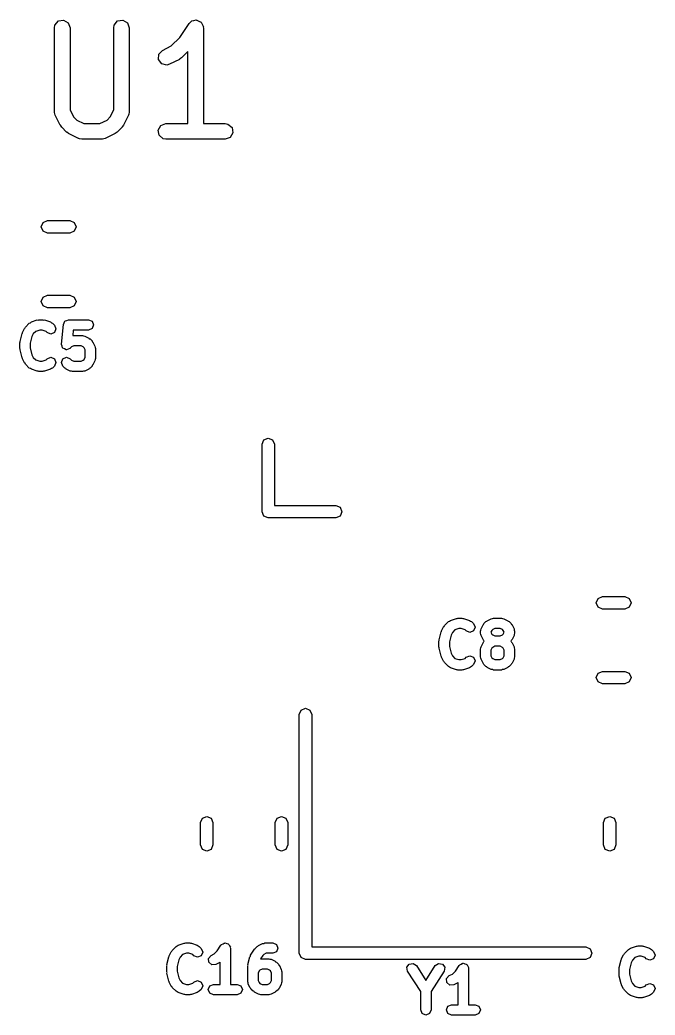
# Model space of a CAD drawing. Extents: x -7.1 to 7.5, y -10.1 to 10.2.
# Drawn here: x -5.92 to 0.2, y -10.1 to -0.51 of the extents above; entities that cross this region are included whole.
import ezdxf

# ---------------------------------------------------------------- set-up
doc = ezdxf.new("R2010")
doc.units = 0
doc.layers.add('BLACK', color=7, linetype='CONTINUOUS')

msp = doc.modelspace()

# ---------------------------------------------------------------- linework, layer by layer
at = {"layer": 'BLACK', "linetype": 'CONTINUOUS'}
for p, q in [((-5.58594, -0.58424), (-5.58142, -0.558588)), ((-5.58142, -0.558588), (-5.54844, -0.519288)), ((-5.54844, -0.519288), (-5.49791, -0.510379)), ((-5.49791, -0.510379), (-5.45349, -0.536031)), ((-5.45349, -0.536031), (-5.43594, -0.58424)), ((-5.01451, -0.58424), (-5.00999, -0.558588)), ((-5.00999, -0.558588), (-4.97701, -0.519288)), ((-4.97701, -0.519288), (-4.92649, -0.510379)), ((-4.92649, -0.510379), (-4.88206, -0.536031)), ((-4.88206, -0.536031), (-4.86451, -0.58424)), ((-4.37875, -0.679316), (-4.28763, -0.542637)), ((-4.28763, -0.542637), (-4.26964, -0.523802)), ((-4.26964, -0.523802), (-4.2655, -0.522591)), ((-4.2655, -0.522591), (-4.26272, -0.519288)), ((-4.26272, -0.519288), (-4.24129, -0.515509)), ((-4.24129, -0.515509), (-4.2204, -0.509395)), ((-4.2204, -0.509395), (-4.21645, -0.511128)), ((-4.21645, -0.511128), (-4.2122, -0.510379)), ((-4.2122, -0.510379), (-4.19335, -0.521261)), ((-4.19335, -0.521261), (-4.17342, -0.530008)), ((-4.17342, -0.530008), (-4.17151, -0.533875)), ((-4.17151, -0.533875), (-4.16777, -0.536031)), ((-4.16777, -0.536031), (-4.16033, -0.556478)), ((-4.16033, -0.556478), (-4.15068, -0.575996)), ((-5.58594, -1.39376), (-5.58594, -0.58424)), ((-5.43594, -0.58424), (-5.43594, -1.37606)), ((-5.01451, -1.37606), (-5.01451, -0.58424)), ((-4.86451, -0.58424), (-4.86451, -1.39376)), ((-4.15068, -0.575996), (-4.1517, -0.580188)), ((-4.1517, -0.580188), (-4.15022, -0.58424)), ((-4.15022, -0.58424), (-4.15022, -1.50924)), ((-4.54448, -0.802873), (-4.46013, -0.760697)), ((-4.46013, -0.760697), (-4.37875, -0.679316)), ((-4.58283, -0.891338), (-4.57975, -0.840127)), ((-4.57975, -0.840127), (-4.54448, -0.802873)), ((-4.30023, -0.812926), (-4.36267, -0.875369)), ((-4.30023, -1.50924), (-4.30023, -0.812926)), ((-4.55226, -0.932543), (-4.58283, -0.891338)), ((-4.50237, -0.944463), (-4.55226, -0.932543)), ((-4.4774, -0.937037), (-4.50237, -0.944463)), ((-4.38216, -0.889418), (-4.4774, -0.937037)), ((-4.38103, -0.888229), (-4.38216, -0.889418)), ((-4.36267, -0.875369), (-4.38103, -0.888229)), ((-5.5844, -1.39798), (-5.58594, -1.39376)), ((-5.58545, -1.40234), (-5.5844, -1.39798)), ((-5.57802, -1.42731), (-5.58545, -1.40234)), ((-5.5304, -1.52254), (-5.57802, -1.42731)), ((-5.43594, -1.37606), (-5.40168, -1.44457)), ((-5.04877, -1.44457), (-5.01451, -1.37606)), ((-4.87243, -1.42731), (-4.92005, -1.52254)), ((-4.87192, -1.42285), (-4.87243, -1.42731)), ((-4.86903, -1.41942), (-4.87192, -1.42285)), ((-4.86451, -1.39376), (-4.86903, -1.41942)), ((-5.52921, -1.52367), (-5.5304, -1.52254)), ((-5.51635, -1.54203), (-5.52921, -1.52367)), ((-5.40168, -1.44457), (-5.37127, -1.47498)), ((-5.37127, -1.47498), (-5.30276, -1.50924)), ((-5.30276, -1.50924), (-5.14769, -1.50924)), ((-5.14769, -1.50924), (-5.07918, -1.47498)), ((-5.07918, -1.47498), (-5.04877, -1.44457)), ((-4.92005, -1.52254), (-4.93341, -1.54055)), ((-4.5848, -1.57122), (-4.55915, -1.52679)), ((-4.55915, -1.52679), (-4.51094, -1.50924)), ((-4.51094, -1.50924), (-4.30023, -1.50924)), ((-4.15022, -1.50924), (-3.93951, -1.50924)), ((-3.93951, -1.50924), (-3.91386, -1.51376)), ((-3.91386, -1.51376), (-3.87456, -1.54674)), ((-5.46873, -1.58965), (-5.51635, -1.54203)), ((-5.46725, -1.59034), (-5.46873, -1.58965)), ((-5.44924, -1.6037), (-5.46725, -1.59034)), ((-5.354, -1.65132), (-5.44924, -1.6037)), ((-5.00121, -1.6037), (-5.09645, -1.65132)), ((-5.00008, -1.60251), (-5.00121, -1.6037)), ((-4.98172, -1.58965), (-5.00008, -1.60251)), ((-4.9341, -1.54203), (-4.98172, -1.58965)), ((-4.93341, -1.54055), (-4.9341, -1.54203)), ((-4.57589, -1.62174), (-4.5848, -1.57122)), ((-4.53659, -1.65472), (-4.57589, -1.62174)), ((-3.86565, -1.59726), (-3.8913, -1.64169)), ((-3.87456, -1.54674), (-3.86565, -1.59726)), ((-5.34955, -1.65183), (-5.354, -1.65132)), ((-5.34612, -1.65472), (-5.34955, -1.65183)), ((-5.32046, -1.65924), (-5.34612, -1.65472)), ((-5.12999, -1.65924), (-5.32046, -1.65924)), ((-5.12577, -1.65771), (-5.12999, -1.65924)), ((-5.12141, -1.65875), (-5.12577, -1.65771)), ((-5.09645, -1.65132), (-5.12141, -1.65875)), ((-4.51094, -1.65924), (-4.53659, -1.65472)), ((-3.93951, -1.65924), (-4.51094, -1.65924)), ((-3.8913, -1.64169), (-3.93951, -1.65924)), ((-5.71357, -2.50317), (-5.69599, -2.46074)), ((-5.69599, -2.46074), (-5.65357, -2.44317)), ((-5.65357, -2.44317), (-5.4379, -2.44317)), ((-5.4379, -2.44317), (-5.39547, -2.46074)), ((-5.39547, -2.46074), (-5.37789, -2.50317)), ((-5.69599, -2.54559), (-5.71357, -2.50317)), ((-5.65357, -2.56316), (-5.69599, -2.54559)), ((-5.4379, -2.56316), (-5.65357, -2.56316)), ((-5.39547, -2.54559), (-5.4379, -2.56316)), ((-5.37789, -2.50317), (-5.39547, -2.54559)), ((-5.69599, -3.18074), (-5.65357, -3.16316)), ((-5.65357, -3.16316), (-5.4379, -3.16316)), ((-5.4379, -3.16316), (-5.39547, -3.18074)), ((-5.71357, -3.22316), (-5.69599, -3.18074)), ((-5.69599, -3.26559), (-5.71357, -3.22316)), ((-5.39547, -3.18074), (-5.37789, -3.22316)), ((-5.37789, -3.22316), (-5.39547, -3.26559)), ((-5.65357, -3.28316), (-5.69599, -3.26559)), ((-5.4379, -3.28316), (-5.65357, -3.28316)), ((-5.39547, -3.26559), (-5.4379, -3.28316)), ((-5.86618, -3.47007), (-5.82808, -3.43197)), ((-5.82808, -3.43197), (-5.81733, -3.42752)), ((-5.81733, -3.42752), (-5.80854, -3.41989)), ((-5.80854, -3.41989), (-5.75139, -3.40084)), ((-5.75139, -3.40084), (-5.74318, -3.40143)), ((-5.74318, -3.40143), (-5.73558, -3.39828)), ((-5.73558, -3.39828), (-5.69749, -3.39828)), ((-5.69749, -3.39828), (-5.68988, -3.40143)), ((-5.68988, -3.40143), (-5.68167, -3.40084)), ((-5.68167, -3.40084), (-5.62453, -3.41989)), ((-5.62453, -3.41989), (-5.61574, -3.42752)), ((-5.61574, -3.42752), (-5.60499, -3.43197)), ((-5.60499, -3.43197), (-5.58594, -3.45102)), ((-5.58594, -3.45102), (-5.5713, -3.48637)), ((-5.51867, -3.63378), (-5.49962, -3.4433)), ((-5.49962, -3.4433), (-5.49166, -3.42847)), ((-5.49166, -3.42847), (-5.48522, -3.41292)), ((-5.48522, -3.41292), (-5.48278, -3.41191)), ((-5.48278, -3.41191), (-5.48153, -3.40958)), ((-5.48153, -3.40958), (-5.46542, -3.40472)), ((-5.46542, -3.40472), (-5.44987, -3.39828)), ((-5.44987, -3.39828), (-5.25939, -3.39828)), ((-5.25939, -3.39828), (-5.22404, -3.41292)), ((-5.22404, -3.41292), (-5.20939, -3.44828)), ((-5.20939, -3.44828), (-5.22404, -3.48363)), ((-5.91742, -3.60758), (-5.89837, -3.53139)), ((-5.89837, -3.53139), (-5.89499, -3.52682)), ((-5.89499, -3.52682), (-5.89459, -3.52115)), ((-5.89459, -3.52115), (-5.87554, -3.48306)), ((-5.87554, -3.48306), (-5.86932, -3.47767)), ((-5.86932, -3.47767), (-5.86618, -3.47007)), ((-5.78973, -3.53504), (-5.80269, -3.56097)), ((-5.76572, -3.51103), (-5.78973, -3.53504)), ((-5.72747, -3.49828), (-5.76572, -3.51103)), ((-5.7056, -3.49828), (-5.72747, -3.49828)), ((-5.66735, -3.51103), (-5.7056, -3.49828)), ((-5.65665, -3.52173), (-5.66735, -3.51103)), ((-5.62129, -3.53637), (-5.65665, -3.52173)), ((-5.58594, -3.52173), (-5.62129, -3.53637)), ((-5.5713, -3.48637), (-5.58594, -3.52173)), ((-5.40462, -3.49828), (-5.40986, -3.55066)), ((-5.25939, -3.49828), (-5.40462, -3.49828)), ((-5.22404, -3.48363), (-5.25939, -3.49828)), ((-5.91892, -3.61971), (-5.91649, -3.61385)), ((-5.91892, -3.67685), (-5.91892, -3.61971)), ((-5.91649, -3.61385), (-5.91742, -3.60758)), ((-5.80269, -3.56097), (-5.81891, -3.62586)), ((-5.81891, -3.62586), (-5.81891, -3.67069)), ((-5.51891, -3.63875), (-5.5179, -3.63631)), ((-5.51247, -3.6543), (-5.51891, -3.63875)), ((-5.5179, -3.63631), (-5.51867, -3.63378)), ((-5.40986, -3.55066), (-5.31653, -3.55066)), ((-5.31653, -3.55066), (-5.30578, -3.55511)), ((-5.30578, -3.55511), (-5.29417, -3.55594)), ((-5.29417, -3.55594), (-5.25608, -3.57498)), ((-5.25608, -3.57498), (-5.25069, -3.5812)), ((-5.25069, -3.5812), (-5.24308, -3.58435)), ((-5.24308, -3.58435), (-5.22404, -3.6034)), ((-5.22404, -3.6034), (-5.22089, -3.611)), ((-5.22089, -3.611), (-5.21467, -3.61639)), ((-5.21467, -3.61639), (-5.19562, -3.65449)), ((-5.91649, -3.68271), (-5.91892, -3.67685)), ((-5.91742, -3.68897), (-5.91649, -3.68271)), ((-5.89837, -3.76517), (-5.91742, -3.68897)), ((-5.81891, -3.67069), (-5.80269, -3.73559)), ((-5.80269, -3.73559), (-5.78973, -3.76152)), ((-5.50761, -3.67042), (-5.51247, -3.6543)), ((-5.50528, -3.67167), (-5.50761, -3.67042)), ((-5.50427, -3.67411), (-5.50528, -3.67167)), ((-5.48872, -3.68055), (-5.50427, -3.67411)), ((-5.47389, -3.68851), (-5.48872, -3.68055)), ((-5.47136, -3.68774), (-5.47389, -3.68851)), ((-5.46891, -3.68875), (-5.47136, -3.68774)), ((-5.45336, -3.68231), (-5.46891, -3.68875)), ((-5.43725, -3.67745), (-5.45336, -3.68231)), ((-5.436, -3.67512), (-5.43725, -3.67745)), ((-5.43356, -3.67411), (-5.436, -3.67512)), ((-5.42025, -3.6608), (-5.43356, -3.67411)), ((-5.39997, -3.65066), (-5.42025, -3.6608)), ((-5.32834, -3.65066), (-5.39997, -3.65066)), ((-5.30806, -3.6608), (-5.32834, -3.65066)), ((-5.30049, -3.66837), (-5.30806, -3.6608)), ((-5.29034, -3.68865), (-5.30049, -3.66837)), ((-5.29034, -3.76028), (-5.29034, -3.68865)), ((-5.19562, -3.65449), (-5.1948, -3.6661)), ((-5.1948, -3.6661), (-5.19034, -3.67685)), ((-5.19034, -3.67685), (-5.19034, -3.77209)), ((-5.89499, -3.76973), (-5.89837, -3.76517)), ((-5.89459, -3.7754), (-5.89499, -3.76973)), ((-5.87554, -3.8135), (-5.89459, -3.7754)), ((-5.86932, -3.81889), (-5.87554, -3.8135)), ((-5.86618, -3.82649), (-5.86932, -3.81889)), ((-5.82808, -3.86458), (-5.86618, -3.82649)), ((-5.78973, -3.76152), (-5.76572, -3.78553)), ((-5.76572, -3.78553), (-5.72747, -3.79828)), ((-5.72747, -3.79828), (-5.7056, -3.79828)), ((-5.7056, -3.79828), (-5.66735, -3.78553)), ((-5.66735, -3.78553), (-5.65665, -3.77483)), ((-5.65665, -3.77483), (-5.62129, -3.76018)), ((-5.62129, -3.76018), (-5.58594, -3.77483)), ((-5.58594, -3.77483), (-5.5713, -3.81018)), ((-5.5713, -3.81018), (-5.58594, -3.84554)), ((-5.51891, -3.81018), (-5.50427, -3.77483)), ((-5.50427, -3.84554), (-5.51891, -3.81018)), ((-5.50427, -3.77483), (-5.46891, -3.76018)), ((-5.46891, -3.76018), (-5.43356, -3.77483)), ((-5.43356, -3.77483), (-5.42025, -3.78814)), ((-5.42025, -3.78814), (-5.39997, -3.79828)), ((-5.39997, -3.79828), (-5.32834, -3.79828)), ((-5.32834, -3.79828), (-5.30806, -3.78814)), ((-5.30806, -3.78814), (-5.30048, -3.78056)), ((-5.30048, -3.78056), (-5.29034, -3.76028)), ((-5.21467, -3.83254), (-5.22089, -3.83794)), ((-5.19562, -3.79445), (-5.21467, -3.83254)), ((-5.1948, -3.78284), (-5.19562, -3.79445)), ((-5.19034, -3.77209), (-5.1948, -3.78284)), ((-5.81733, -3.86904), (-5.82808, -3.86458)), ((-5.80854, -3.87666), (-5.81733, -3.86904)), ((-5.75139, -3.89571), (-5.80854, -3.87666)), ((-5.74318, -3.89513), (-5.75139, -3.89571)), ((-5.73558, -3.89828), (-5.74318, -3.89513)), ((-5.69749, -3.89828), (-5.73558, -3.89828)), ((-5.68988, -3.89513), (-5.69749, -3.89828)), ((-5.68167, -3.89571), (-5.68988, -3.89513)), ((-5.62453, -3.87666), (-5.68167, -3.89571)), ((-5.61574, -3.86904), (-5.62453, -3.87666)), ((-5.60499, -3.86459), (-5.61574, -3.86904)), ((-5.58594, -3.84554), (-5.60499, -3.86459)), ((-5.48522, -3.86459), (-5.50427, -3.84554)), ((-5.47762, -3.86773), (-5.48522, -3.86459)), ((-5.47223, -3.87395), (-5.47762, -3.86773)), ((-5.43413, -3.893), (-5.47223, -3.87395)), ((-5.42252, -3.89382), (-5.43413, -3.893)), ((-5.41177, -3.89828), (-5.42252, -3.89382)), ((-5.31653, -3.89828), (-5.41177, -3.89828)), ((-5.30578, -3.89382), (-5.31653, -3.89828)), ((-5.29417, -3.893), (-5.30578, -3.89382)), ((-5.25608, -3.87395), (-5.29417, -3.893)), ((-5.25069, -3.86773), (-5.25608, -3.87395)), ((-5.24308, -3.86459), (-5.25069, -3.86773)), ((-5.22404, -3.84554), (-5.24308, -3.86459)), ((-5.22089, -3.83794), (-5.22404, -3.84554)), ((-3.58538, -4.59884), (-3.5678, -4.55641)), ((-3.58538, -5.24883), (-3.58538, -4.59884)), ((-3.5678, -4.55641), (-3.52538, -4.53883)), ((-3.52538, -4.53883), (-3.48295, -4.55641)), ((-3.48295, -4.55641), (-3.46538, -4.59884)), ((-3.46538, -4.59884), (-3.46538, -5.18884)), ((-3.5678, -5.29126), (-3.58538, -5.24883)), ((-3.46538, -5.18884), (-2.87538, -5.18884)), ((-2.87538, -5.18884), (-2.83295, -5.20641)), ((-2.83295, -5.20641), (-2.81538, -5.24883)), ((-2.81538, -5.24883), (-2.83295, -5.29126)), ((-3.52538, -5.30884), (-3.5678, -5.29126)), ((-2.87538, -5.30884), (-3.52538, -5.30884)), ((-2.83295, -5.29126), (-2.87538, -5.30884)), ((-0.364567, -6.12718), (-0.346993, -6.08475)), ((-0.346993, -6.1696), (-0.364567, -6.12718)), ((-0.346993, -6.08475), (-0.304567, -6.06718)), ((-0.304567, -6.06718), (-0.088895, -6.06718)), ((-0.088895, -6.06718), (-0.046469, -6.08475)), ((-0.046469, -6.08475), (-0.028895, -6.12718)), ((-0.028895, -6.12718), (-0.046469, -6.1696)), ((-0.304567, -6.18718), (-0.346993, -6.1696)), ((-0.088895, -6.18718), (-0.304567, -6.18718)), ((-0.046469, -6.1696), (-0.088895, -6.18718)), ((-1.82725, -6.34627), (-1.78915, -6.30818)), ((-1.78915, -6.30818), (-1.7784, -6.30373)), ((-1.7784, -6.30373), (-1.76961, -6.2961)), ((-1.76961, -6.2961), (-1.71246, -6.27705)), ((-1.71246, -6.27705), (-1.70426, -6.27764)), ((-1.70426, -6.27764), (-1.69665, -6.27449)), ((-1.69665, -6.27449), (-1.65856, -6.27449)), ((-1.65856, -6.27449), (-1.65095, -6.27764)), ((-1.65095, -6.27764), (-1.64275, -6.27705)), ((-1.64275, -6.27705), (-1.5856, -6.2961)), ((-1.5856, -6.2961), (-1.57681, -6.30373)), ((-1.57681, -6.30373), (-1.56606, -6.30818)), ((-1.56606, -6.30818), (-1.54701, -6.32723)), ((-1.54701, -6.32723), (-1.53237, -6.36258)), ((-1.44944, -6.33483), (-1.44629, -6.32723)), ((-1.44629, -6.32723), (-1.42725, -6.30818)), ((-1.42725, -6.30818), (-1.41964, -6.30503)), ((-1.41964, -6.30503), (-1.41425, -6.29881)), ((-1.41425, -6.29881), (-1.37616, -6.27977)), ((-1.37616, -6.27977), (-1.36455, -6.27894)), ((-1.36455, -6.27894), (-1.3538, -6.27449)), ((-1.3538, -6.27449), (-1.2776, -6.27449)), ((-1.2776, -6.27449), (-1.26685, -6.27894)), ((-1.26685, -6.27894), (-1.25524, -6.27977)), ((-1.25524, -6.27977), (-1.21715, -6.29881)), ((-1.21715, -6.29881), (-1.21176, -6.30503)), ((-1.21176, -6.30503), (-1.20416, -6.30818)), ((-1.20416, -6.30818), (-1.18511, -6.32723)), ((-1.18511, -6.32723), (-1.18196, -6.33483)), ((-1.87849, -6.48379), (-1.85945, -6.4076)), ((-1.85945, -6.4076), (-1.85606, -6.40303)), ((-1.85606, -6.40303), (-1.85566, -6.39736)), ((-1.85566, -6.39736), (-1.83661, -6.35927)), ((-1.83661, -6.35927), (-1.83039, -6.35388)), ((-1.83039, -6.35388), (-1.82725, -6.34627)), ((-1.7508, -6.41125), (-1.76376, -6.43718)), ((-1.72679, -6.38724), (-1.7508, -6.41125)), ((-1.68854, -6.37449), (-1.72679, -6.38724)), ((-1.66667, -6.37449), (-1.68854, -6.37449)), ((-1.62842, -6.38724), (-1.66667, -6.37449)), ((-1.61772, -6.39794), (-1.62842, -6.38724)), ((-1.58237, -6.41258), (-1.61772, -6.39794)), ((-1.54701, -6.39794), (-1.58237, -6.41258)), ((-1.53237, -6.36258), (-1.54701, -6.39794)), ((-1.47999, -6.40068), (-1.47553, -6.38993)), ((-1.47999, -6.41972), (-1.47999, -6.40068)), ((-1.47553, -6.43048), (-1.47999, -6.41972)), ((-1.47553, -6.38993), (-1.47471, -6.37832)), ((-1.47471, -6.37832), (-1.45566, -6.34022)), ((-1.45566, -6.34022), (-1.44944, -6.33483)), ((-1.36985, -6.3922), (-1.37885, -6.4102)), ((-1.37885, -6.4102), (-1.36985, -6.4282)), ((-1.36227, -6.38463), (-1.36985, -6.3922)), ((-1.34199, -6.37449), (-1.36227, -6.38463)), ((-1.28941, -6.37449), (-1.34199, -6.37449)), ((-1.26913, -6.38463), (-1.28941, -6.37449)), ((-1.26155, -6.3922), (-1.26913, -6.38463)), ((-1.26156, -6.4282), (-1.25255, -6.4102)), ((-1.25255, -6.4102), (-1.26155, -6.3922)), ((-1.18196, -6.33483), (-1.17574, -6.34022)), ((-1.17574, -6.34022), (-1.15669, -6.37832)), ((-1.15669, -6.37832), (-1.15587, -6.38992)), ((-1.15587, -6.38992), (-1.15141, -6.40068)), ((-1.15141, -6.41972), (-1.15587, -6.43048)), ((-1.15141, -6.40068), (-1.15141, -6.41972)), ((-1.87999, -6.49592), (-1.87756, -6.49006)), ((-1.87999, -6.55306), (-1.87999, -6.49592)), ((-1.87756, -6.49006), (-1.87849, -6.48379)), ((-1.76376, -6.43718), (-1.77999, -6.50207)), ((-1.77999, -6.50207), (-1.77999, -6.5469)), ((-1.47471, -6.44208), (-1.47553, -6.43048)), ((-1.45566, -6.48018), (-1.47471, -6.44208)), ((-1.47471, -6.54975), (-1.45566, -6.51165)), ((-1.44944, -6.48557), (-1.45566, -6.48018)), ((-1.45566, -6.51165), (-1.44944, -6.50626)), ((-1.44629, -6.49317), (-1.44944, -6.48557)), ((-1.44944, -6.50626), (-1.44629, -6.49866)), ((-1.44355, -6.49592), (-1.44629, -6.49317)), ((-1.44629, -6.49866), (-1.44355, -6.49592)), ((-1.36985, -6.4282), (-1.36227, -6.43577)), ((-1.36227, -6.43577), (-1.34199, -6.44591)), ((-1.34199, -6.44591), (-1.28941, -6.44591)), ((-1.28941, -6.44591), (-1.26913, -6.43577)), ((-1.26913, -6.43577), (-1.26156, -6.4282)), ((-1.18511, -6.49317), (-1.18785, -6.49592)), ((-1.18785, -6.49592), (-1.18511, -6.49866)), ((-1.18196, -6.48557), (-1.18511, -6.49317)), ((-1.18511, -6.49866), (-1.18196, -6.50626)), ((-1.17574, -6.48018), (-1.18196, -6.48557)), ((-1.18196, -6.50626), (-1.17574, -6.51165)), ((-1.15669, -6.44208), (-1.17574, -6.48018)), ((-1.17574, -6.51165), (-1.15669, -6.54975)), ((-1.15587, -6.43048), (-1.15669, -6.44208)), ((-1.87756, -6.55891), (-1.87999, -6.55306)), ((-1.87849, -6.56518), (-1.87756, -6.55891)), ((-1.85945, -6.64138), (-1.87849, -6.56518)), ((-1.77999, -6.5469), (-1.76376, -6.6118)), ((-1.76376, -6.6118), (-1.7508, -6.63773)), ((-1.47999, -6.57211), (-1.47553, -6.56135)), ((-1.47999, -6.6483), (-1.47999, -6.57211)), ((-1.47553, -6.56135), (-1.47471, -6.54975)), ((-1.36985, -6.56363), (-1.37999, -6.58391)), ((-1.37999, -6.58391), (-1.37999, -6.63649)), ((-1.36227, -6.55606), (-1.36985, -6.56363)), ((-1.34199, -6.54591), (-1.36227, -6.55606)), ((-1.28941, -6.54591), (-1.34199, -6.54591)), ((-1.26913, -6.55606), (-1.28941, -6.54591)), ((-1.26156, -6.56363), (-1.26913, -6.55606)), ((-1.25141, -6.58391), (-1.26156, -6.56363)), ((-1.25141, -6.63649), (-1.25141, -6.58391)), ((-1.15669, -6.54975), (-1.15587, -6.56135)), ((-1.15587, -6.56135), (-1.15141, -6.57211)), ((-1.15141, -6.57211), (-1.15141, -6.6483)), ((-1.85606, -6.64594), (-1.85945, -6.64138)), ((-1.85566, -6.65161), (-1.85606, -6.64594)), ((-1.83661, -6.68971), (-1.85566, -6.65161)), ((-1.83039, -6.6951), (-1.83661, -6.68971)), ((-1.82725, -6.7027), (-1.83039, -6.6951)), ((-1.78915, -6.74079), (-1.82725, -6.7027)), ((-1.7508, -6.63773), (-1.72679, -6.66174)), ((-1.72679, -6.66174), (-1.68854, -6.67449)), ((-1.68854, -6.67449), (-1.66667, -6.67449)), ((-1.66667, -6.67449), (-1.62842, -6.66174)), ((-1.62842, -6.66174), (-1.61772, -6.65104)), ((-1.61772, -6.65104), (-1.58237, -6.63639)), ((-1.58237, -6.63639), (-1.54701, -6.65104)), ((-1.54701, -6.65104), (-1.53237, -6.68639)), ((-1.53237, -6.68639), (-1.54701, -6.72175)), ((-1.47553, -6.65905), (-1.47999, -6.6483)), ((-1.47471, -6.67066), (-1.47553, -6.65905)), ((-1.45566, -6.70875), (-1.47471, -6.67066)), ((-1.44944, -6.71414), (-1.45566, -6.70875)), ((-1.37999, -6.63649), (-1.36984, -6.65678)), ((-1.36984, -6.65678), (-1.36227, -6.66435)), ((-1.36227, -6.66435), (-1.34199, -6.67449)), ((-1.34199, -6.67449), (-1.28941, -6.67449)), ((-1.28941, -6.67449), (-1.26913, -6.66435)), ((-1.26913, -6.66435), (-1.26155, -6.65677)), ((-1.26155, -6.65677), (-1.25141, -6.63649)), ((-1.17574, -6.70875), (-1.18196, -6.71414)), ((-1.15669, -6.67066), (-1.17574, -6.70875)), ((-1.15587, -6.65905), (-1.15669, -6.67066)), ((-1.15141, -6.6483), (-1.15587, -6.65905)), ((-1.7784, -6.74525), (-1.78915, -6.74079)), ((-1.76961, -6.75287), (-1.7784, -6.74525)), ((-1.71246, -6.77192), (-1.76961, -6.75287)), ((-1.70426, -6.77134), (-1.71246, -6.77192)), ((-1.69665, -6.77449), (-1.70426, -6.77134)), ((-1.65856, -6.77449), (-1.69665, -6.77449)), ((-1.65095, -6.77134), (-1.65856, -6.77449)), ((-1.64275, -6.77192), (-1.65095, -6.77134)), ((-1.5856, -6.75287), (-1.64275, -6.77192)), ((-1.57681, -6.74525), (-1.5856, -6.75287)), ((-1.56606, -6.74079), (-1.57681, -6.74525)), ((-1.54701, -6.72175), (-1.56606, -6.74079)), ((-1.44629, -6.72175), (-1.44944, -6.71414)), ((-1.42725, -6.74079), (-1.44629, -6.72175)), ((-1.41964, -6.74394), (-1.42725, -6.74079)), ((-1.41425, -6.75016), (-1.41964, -6.74394)), ((-1.37616, -6.76921), (-1.41425, -6.75016)), ((-1.36455, -6.77003), (-1.37616, -6.76921)), ((-1.3538, -6.77449), (-1.36455, -6.77003)), ((-1.2776, -6.77449), (-1.3538, -6.77449)), ((-1.26685, -6.77003), (-1.2776, -6.77449)), ((-1.25524, -6.76921), (-1.26685, -6.77003)), ((-1.21715, -6.75016), (-1.25524, -6.76921)), ((-1.21176, -6.74394), (-1.21715, -6.75016)), ((-1.20416, -6.74079), (-1.21176, -6.74394)), ((-1.18511, -6.72175), (-1.20416, -6.74079)), ((-1.18196, -6.71414), (-1.18511, -6.72175)), ((-0.364567, -6.84718), (-0.346993, -6.80475)), ((-0.346993, -6.80475), (-0.304567, -6.78718)), ((-0.304567, -6.78718), (-0.088895, -6.78718)), ((-0.088895, -6.78718), (-0.046469, -6.80475)), ((-0.046469, -6.80475), (-0.028895, -6.84718)), ((-0.346993, -6.8896), (-0.364567, -6.84718)), ((-0.304567, -6.90718), (-0.346993, -6.8896)), ((-0.046469, -6.8896), (-0.088895, -6.90718)), ((-0.028895, -6.84718), (-0.046469, -6.8896)), ((-0.088895, -6.90718), (-0.304567, -6.90718)), ((-3.22583, -7.20237), (-3.20826, -7.15994)), ((-3.20826, -7.15994), (-3.16583, -7.14237)), ((-3.16583, -7.14237), (-3.12341, -7.15994)), ((-3.12341, -7.15994), (-3.10583, -7.20237)), ((-3.22583, -9.50237), (-3.22583, -7.20237)), ((-3.10583, -7.20237), (-3.10583, -9.44237)), ((-4.17806, -8.24453), (-4.16049, -8.2021)), ((-4.17806, -8.4602), (-4.17806, -8.24453)), ((-4.16049, -8.2021), (-4.11806, -8.18453)), ((-4.11806, -8.18453), (-4.07563, -8.2021)), ((-4.07563, -8.2021), (-4.05806, -8.24453)), ((-4.05806, -8.24453), (-4.05806, -8.4602)), ((-3.45806, -8.24453), (-3.44049, -8.2021)), ((-3.45806, -8.4602), (-3.45806, -8.24453)), ((-3.44049, -8.2021), (-3.39806, -8.18453)), ((-3.39806, -8.18453), (-3.35563, -8.2021)), ((-3.35563, -8.2021), (-3.33806, -8.24453)), ((-3.33806, -8.24453), (-3.33806, -8.4602)), ((-0.294632, -8.24453), (-0.277058, -8.2021)), ((-0.294632, -8.4602), (-0.294632, -8.24453)), ((-0.277058, -8.2021), (-0.234632, -8.18453)), ((-0.234632, -8.18453), (-0.192206, -8.2021)), ((-0.192206, -8.2021), (-0.174632, -8.24453)), ((-0.174632, -8.24453), (-0.174632, -8.4602)), ((-4.16049, -8.50263), (-4.17806, -8.4602)), ((-4.11806, -8.5202), (-4.16049, -8.50263)), ((-4.07563, -8.50263), (-4.11806, -8.5202)), ((-4.05806, -8.4602), (-4.07563, -8.50263)), ((-3.44049, -8.50263), (-3.45806, -8.4602)), ((-3.39806, -8.5202), (-3.44049, -8.50263)), ((-3.35563, -8.50263), (-3.39806, -8.5202)), ((-3.33806, -8.4602), (-3.35563, -8.50263)), ((-0.277058, -8.50263), (-0.294632, -8.4602)), ((-0.234632, -8.5202), (-0.277058, -8.50263)), ((-0.192206, -8.50263), (-0.234632, -8.5202)), ((-0.174632, -8.4602), (-0.192206, -8.50263)), ((-4.47929, -9.52716), (-4.46024, -9.48907)), ((-4.46024, -9.48907), (-4.45403, -9.48367)), ((-4.45403, -9.48367), (-4.45088, -9.47607)), ((-4.45088, -9.47607), (-4.41278, -9.43798)), ((-4.41278, -9.43798), (-4.40203, -9.43352)), ((-4.40203, -9.43352), (-4.39324, -9.4259)), ((-4.39324, -9.4259), (-4.3361, -9.40685)), ((-4.3361, -9.40685), (-4.32789, -9.40743)), ((-4.32789, -9.40743), (-4.32029, -9.40428)), ((-4.32029, -9.40428), (-4.28219, -9.40428)), ((-4.28219, -9.40428), (-4.27459, -9.40743)), ((-4.27459, -9.40743), (-4.26638, -9.40685)), ((-4.26638, -9.40685), (-4.20923, -9.4259)), ((-4.20923, -9.4259), (-4.20044, -9.43352)), ((-4.20044, -9.43352), (-4.18969, -9.43797)), ((-4.18969, -9.43797), (-4.17064, -9.45702)), ((-4.17064, -9.45702), (-4.156, -9.49238)), ((-4.156, -9.49238), (-4.17064, -9.52773)), ((-4.04514, -9.50843), (-4.01628, -9.47957)), ((-4.01628, -9.47957), (-3.98094, -9.42655)), ((-3.98094, -9.42655), (-3.97666, -9.42368)), ((-3.97666, -9.42368), (-3.97469, -9.41893)), ((-3.97469, -9.41893), (-3.96124, -9.41336)), ((-3.96124, -9.41336), (-3.94914, -9.40526)), ((-3.94914, -9.40526), (-3.94409, -9.40625)), ((-3.94409, -9.40625), (-3.93933, -9.40428)), ((-3.93933, -9.40428), (-3.92588, -9.40986)), ((-3.92588, -9.40986), (-3.9116, -9.41268)), ((-3.9116, -9.41268), (-3.90873, -9.41696)), ((-3.90873, -9.41696), (-3.90398, -9.41893)), ((-3.90398, -9.41893), (-3.8984, -9.43238)), ((-3.8984, -9.43238), (-3.8903, -9.44448)), ((-3.8903, -9.44448), (-3.8913, -9.44953)), ((-3.8913, -9.44953), (-3.88933, -9.45428)), ((-3.88933, -9.45428), (-3.88933, -9.80428)), ((-3.69522, -9.52179), (-3.65713, -9.46464)), ((-3.65713, -9.46464), (-3.65285, -9.46178)), ((-3.65285, -9.46178), (-3.65088, -9.45702)), ((-3.65088, -9.45702), (-3.63183, -9.43797)), ((-3.63183, -9.43797), (-3.62423, -9.43483)), ((-3.62423, -9.43483), (-3.61884, -9.42861)), ((-3.61884, -9.42861), (-3.58074, -9.40956)), ((-3.58074, -9.40956), (-3.56913, -9.40874)), ((-3.56913, -9.40874), (-3.55838, -9.40428)), ((-3.55838, -9.40428), (-3.48219, -9.40428)), ((-3.48219, -9.40428), (-3.44683, -9.41893)), ((-3.44683, -9.48964), (-3.48219, -9.50428)), ((-3.44683, -9.41893), (-3.43219, -9.45428)), ((-3.43219, -9.45428), (-3.44683, -9.48964)), ((-3.10583, -9.44237), (-0.465833, -9.44237)), ((-0.465833, -9.44237), (-0.423407, -9.45994)), ((-0.423407, -9.45994), (-0.405833, -9.50237)), ((-0.091928, -9.50456), (-0.053834, -9.46646)), ((-0.053834, -9.46646), (-0.043082, -9.46201)), ((-0.043082, -9.46201), (-0.03429, -9.45438)), ((-0.03429, -9.45438), (0.022853, -9.43534)), ((0.022853, -9.43534), (0.031062, -9.43592)), ((0.031062, -9.43592), (0.038665, -9.43277)), ((0.038665, -9.43277), (0.07676, -9.43277)), ((0.07676, -9.43277), (0.084363, -9.43592)), ((0.084363, -9.43592), (0.092572, -9.43534)), ((0.092572, -9.43534), (0.149715, -9.45438)), ((0.149715, -9.45438), (0.158506, -9.46201)), ((0.158506, -9.46201), (0.169257, -9.46646)), ((0.169257, -9.46646), (0.188305, -9.48551)), ((0.188305, -9.48551), (0.20295, -9.52086)), ((-4.50212, -9.61358), (-4.48308, -9.53739)), ((-4.48308, -9.53739), (-4.47969, -9.53283)), ((-4.47969, -9.53283), (-4.47929, -9.52716)), ((-4.38739, -9.56697), (-4.40362, -9.63186)), ((-4.37443, -9.54104), (-4.38739, -9.56697)), ((-4.35042, -9.51703), (-4.37443, -9.54104)), ((-4.31217, -9.50428), (-4.35042, -9.51703)), ((-4.2903, -9.50428), (-4.31217, -9.50428)), ((-4.25205, -9.51703), (-4.2903, -9.50428)), ((-4.24135, -9.52773), (-4.25205, -9.51703)), ((-4.206, -9.54238), (-4.24135, -9.52773)), ((-4.17064, -9.52773), (-4.206, -9.54238)), ((-4.10105, -9.55276), (-4.07598, -9.52385)), ((-4.09834, -9.59093), (-4.10105, -9.55276)), ((-4.07598, -9.52385), (-4.04514, -9.50843)), ((-3.98933, -9.58983), (-3.99316, -9.59424)), ((-3.98933, -9.80428), (-3.98933, -9.58983)), ((-3.72117, -9.61358), (-3.70212, -9.53739)), ((-3.70212, -9.53739), (-3.69692, -9.53037)), ((-3.69692, -9.53037), (-3.69522, -9.52179)), ((-3.57666, -9.52423), (-3.59898, -9.5577)), ((-3.59898, -9.5577), (-3.59648, -9.55666)), ((-3.59648, -9.55666), (-3.52028, -9.55666)), ((-3.56686, -9.51442), (-3.57666, -9.52423)), ((-3.54658, -9.50428), (-3.56686, -9.51442)), ((-3.48219, -9.50428), (-3.54658, -9.50428)), ((-3.52028, -9.55666), (-3.50953, -9.56112)), ((-3.50953, -9.56112), (-3.49792, -9.56194)), ((-3.49792, -9.56194), (-3.45983, -9.58099)), ((-3.45983, -9.58099), (-3.45444, -9.58721)), ((-3.45444, -9.58721), (-3.44683, -9.59036)), ((-3.20826, -9.54479), (-3.22583, -9.50237)), ((-3.16583, -9.56237), (-3.20826, -9.54479)), ((-0.465833, -9.56237), (-3.16583, -9.56237)), ((-0.423407, -9.54479), (-0.465833, -9.56237)), ((-0.405833, -9.50237), (-0.423407, -9.54479)), ((-0.143175, -9.64207), (-0.124128, -9.56588)), ((-0.124128, -9.56588), (-0.120745, -9.56132)), ((-0.120745, -9.56132), (-0.120342, -9.55565)), ((-0.120342, -9.55565), (-0.101294, -9.51755)), ((-0.101294, -9.51755), (-0.095077, -9.51216)), ((-0.095077, -9.51216), (-0.091928, -9.50456)), ((-0.01548, -9.56953), (-0.028445, -9.59546)), ((0.008531, -9.54552), (-0.01548, -9.56953)), ((0.046779, -9.53277), (0.008531, -9.54552)), ((0.068646, -9.53277), (0.046779, -9.53277)), ((0.106895, -9.54552), (0.068646, -9.53277)), ((0.117596, -9.55622), (0.106895, -9.54552)), ((0.152952, -9.57086), (0.117596, -9.55622)), ((0.188307, -9.55622), (0.152952, -9.57086)), ((0.20295, -9.52086), (0.188307, -9.55622)), ((-4.50362, -9.62571), (-4.50119, -9.61985)), ((-4.50362, -9.68285), (-4.50362, -9.62571)), ((-4.50119, -9.68871), (-4.50362, -9.68285)), ((-4.50119, -9.61985), (-4.50212, -9.61358)), ((-4.40362, -9.63186), (-4.40362, -9.6767)), ((-4.40362, -9.6767), (-4.38739, -9.74159)), ((-4.06943, -9.616), (-4.09834, -9.59093)), ((-4.03126, -9.61329), (-4.06943, -9.616)), ((-3.99316, -9.59424), (-4.03126, -9.61329)), ((-3.72267, -9.62571), (-3.72024, -9.61985)), ((-3.72267, -9.77809), (-3.72267, -9.62571)), ((-3.72024, -9.61985), (-3.72117, -9.61358)), ((-3.61252, -9.67438), (-3.62267, -9.69466)), ((-3.60495, -9.6668), (-3.61252, -9.67438)), ((-3.58467, -9.65666), (-3.60495, -9.6668)), ((-3.53209, -9.65666), (-3.58467, -9.65666)), ((-3.51181, -9.6668), (-3.53209, -9.65666)), ((-3.50424, -9.67437), (-3.51181, -9.6668)), ((-3.49409, -9.69466), (-3.50424, -9.67437)), ((-3.44683, -9.59036), (-3.42779, -9.6094)), ((-3.42779, -9.6094), (-3.42464, -9.61701)), ((-3.42464, -9.61701), (-3.41842, -9.6224)), ((-3.41842, -9.6224), (-3.39937, -9.66049)), ((-3.39937, -9.66049), (-3.39855, -9.6721)), ((-3.39855, -9.6721), (-3.39409, -9.68285)), ((-3.39409, -9.68285), (-3.39409, -9.77809)), ((-2.1884, -9.63885), (-2.16644, -9.60752)), ((-2.18178, -9.67654), (-2.1884, -9.63885)), ((-2.05626, -9.87378), (-2.18178, -9.67654)), ((-2.16644, -9.60752), (-2.12875, -9.60089)), ((-2.12875, -9.60089), (-2.09741, -9.62286)), ((-2.09741, -9.62286), (-2.00626, -9.76609)), ((-2.00626, -9.76609), (-1.91511, -9.62286)), ((-1.83074, -9.67654), (-1.95626, -9.87378)), ((-1.91511, -9.62286), (-1.88377, -9.60089)), ((-1.88377, -9.60089), (-1.84608, -9.60752)), ((-1.84608, -9.60752), (-1.82412, -9.63885)), ((-1.82412, -9.63885), (-1.83074, -9.67654)), ((-1.75016, -9.70384), (-1.72131, -9.67499)), ((-1.72131, -9.67499), (-1.68596, -9.62196)), ((-1.68596, -9.62196), (-1.68168, -9.6191)), ((-1.68168, -9.6191), (-1.67971, -9.61435)), ((-1.67971, -9.61435), (-1.66626, -9.60877)), ((-1.66626, -9.60877), (-1.65416, -9.60067)), ((-1.65416, -9.60067), (-1.64911, -9.60167)), ((-1.64911, -9.60167), (-1.64436, -9.5997)), ((-1.64436, -9.5997), (-1.6309, -9.60527)), ((-1.6309, -9.60527), (-1.61662, -9.6081)), ((-1.61662, -9.6081), (-1.61376, -9.61238)), ((-1.61376, -9.61238), (-1.609, -9.61435)), ((-1.609, -9.61435), (-1.60343, -9.6278)), ((-1.60343, -9.6278), (-1.59533, -9.63989)), ((-1.59533, -9.63989), (-1.59633, -9.64494)), ((-1.59633, -9.64494), (-1.59435, -9.6497)), ((-1.59435, -9.6497), (-1.59435, -9.9997)), ((-0.144668, -9.6542), (-0.142242, -9.64834)), ((-0.144668, -9.71134), (-0.144668, -9.6542)), ((-0.142242, -9.64834), (-0.143175, -9.64207)), ((-0.028445, -9.59546), (-0.044668, -9.66035)), ((-0.044668, -9.66035), (-0.044668, -9.70519)), ((-4.50212, -9.69498), (-4.50119, -9.68871)), ((-4.48308, -9.77117), (-4.50212, -9.69498)), ((-4.47969, -9.77574), (-4.48308, -9.77117)), ((-4.47929, -9.78141), (-4.47969, -9.77574)), ((-4.46024, -9.8195), (-4.47929, -9.78141)), ((-4.38739, -9.74159), (-4.37443, -9.76752)), ((-4.37443, -9.76752), (-4.35042, -9.79153)), ((-4.25205, -9.79153), (-4.24135, -9.78083)), ((-4.24135, -9.78083), (-4.206, -9.76619)), ((-4.206, -9.76619), (-4.17064, -9.78083)), ((-4.17064, -9.78083), (-4.156, -9.81619)), ((-3.71821, -9.78884), (-3.72267, -9.77809)), ((-3.62267, -9.69466), (-3.62267, -9.76629)), ((-3.62267, -9.76629), (-3.61252, -9.78657)), ((-3.50423, -9.78657), (-3.49409, -9.76629)), ((-3.49409, -9.76629), (-3.49409, -9.69466)), ((-3.39409, -9.77809), (-3.39855, -9.78884)), ((-1.80607, -9.74817), (-1.781, -9.71927)), ((-1.80336, -9.78635), (-1.80607, -9.74817)), ((-1.781, -9.71927), (-1.75016, -9.70384)), ((-0.142242, -9.7172), (-0.144668, -9.71134)), ((-0.143175, -9.72347), (-0.142242, -9.7172)), ((-0.124128, -9.79966), (-0.143175, -9.72347)), ((-0.044668, -9.70519), (-0.028445, -9.77008)), ((-0.028445, -9.77008), (-0.01548, -9.79601)), ((-4.45403, -9.82489), (-4.46024, -9.8195)), ((-4.45088, -9.83249), (-4.45403, -9.82489)), ((-4.41278, -9.87059), (-4.45088, -9.83249)), ((-4.40203, -9.87504), (-4.41278, -9.87059)), ((-4.39324, -9.88267), (-4.40203, -9.87504)), ((-4.35042, -9.79153), (-4.31217, -9.80428)), ((-4.31217, -9.80428), (-4.2903, -9.80428)), ((-4.2903, -9.80428), (-4.25205, -9.79153)), ((-4.20044, -9.87504), (-4.20923, -9.88267)), ((-4.18969, -9.87059), (-4.20044, -9.87504)), ((-4.17064, -9.85154), (-4.18969, -9.87059)), ((-4.156, -9.81619), (-4.17064, -9.85154)), ((-4.10362, -9.85428), (-4.08897, -9.81893)), ((-4.08897, -9.88964), (-4.10362, -9.85428)), ((-4.08897, -9.81893), (-4.05362, -9.80428)), ((-4.05362, -9.80428), (-3.98933, -9.80428)), ((-3.88933, -9.80428), (-3.82505, -9.80428)), ((-3.82505, -9.80428), (-3.78969, -9.81893)), ((-3.78969, -9.81893), (-3.77505, -9.85428)), ((-3.77505, -9.85428), (-3.78969, -9.88964)), ((-3.71739, -9.80045), (-3.71821, -9.78884)), ((-3.69834, -9.83855), (-3.71739, -9.80045)), ((-3.69212, -9.84394), (-3.69834, -9.83855)), ((-3.68897, -9.85154), (-3.69212, -9.84394)), ((-3.66993, -9.87059), (-3.68897, -9.85154)), ((-3.66232, -9.87374), (-3.66993, -9.87059)), ((-3.65693, -9.87996), (-3.66232, -9.87374)), ((-3.61252, -9.78657), (-3.60495, -9.79414)), ((-3.60495, -9.79414), (-3.58467, -9.80428)), ((-3.58467, -9.80428), (-3.53209, -9.80428)), ((-3.53209, -9.80428), (-3.51181, -9.79414)), ((-3.51181, -9.79414), (-3.50423, -9.78657)), ((-3.45444, -9.87374), (-3.45983, -9.87996)), ((-3.44684, -9.87059), (-3.45444, -9.87374)), ((-3.42779, -9.85154), (-3.44684, -9.87059)), ((-3.42464, -9.84394), (-3.42779, -9.85154)), ((-3.41842, -9.83855), (-3.42464, -9.84394)), ((-3.39937, -9.80045), (-3.41842, -9.83855)), ((-3.39855, -9.78884), (-3.39937, -9.80045)), ((-2.05626, -10.0497), (-2.05626, -9.87378)), ((-1.95626, -9.87378), (-1.95626, -10.0497)), ((-1.77445, -9.81142), (-1.80336, -9.78635)), ((-1.73628, -9.80871), (-1.77445, -9.81142)), ((-1.69818, -9.78966), (-1.73628, -9.80871)), ((-1.69435, -9.78524), (-1.69818, -9.78966)), ((-1.69435, -9.9997), (-1.69435, -9.78524)), ((-0.120745, -9.80422), (-0.124128, -9.79966)), ((-0.120342, -9.80989), (-0.120745, -9.80422)), ((-0.101294, -9.84799), (-0.120342, -9.80989)), ((-0.095077, -9.85338), (-0.101294, -9.84799)), ((-0.091928, -9.86098), (-0.095077, -9.85338)), ((-0.053834, -9.89908), (-0.091928, -9.86098)), ((-0.01548, -9.79601), (0.008531, -9.82002)), ((0.008531, -9.82002), (0.046779, -9.83277)), ((0.046779, -9.83277), (0.068646, -9.83277)), ((0.068646, -9.83277), (0.106895, -9.82002)), ((0.106895, -9.82002), (0.117596, -9.80932)), ((0.117596, -9.80932), (0.152952, -9.79468)), ((0.152952, -9.79468), (0.188307, -9.80932)), ((0.20295, -9.84468), (0.188305, -9.88003)), ((0.188307, -9.80932), (0.20295, -9.84468)), ((-4.3361, -9.90172), (-4.39324, -9.88267)), ((-4.32789, -9.90113), (-4.3361, -9.90172)), ((-4.32029, -9.90428), (-4.32789, -9.90113)), ((-4.28219, -9.90428), (-4.32029, -9.90428)), ((-4.27459, -9.90113), (-4.28219, -9.90428)), ((-4.26638, -9.90172), (-4.27459, -9.90113)), ((-4.20923, -9.88267), (-4.26638, -9.90172)), ((-4.05362, -9.90428), (-4.08897, -9.88964)), ((-3.82505, -9.90428), (-4.05362, -9.90428)), ((-3.78969, -9.88964), (-3.82505, -9.90428)), ((-3.61884, -9.899), (-3.65693, -9.87996)), ((-3.60723, -9.89983), (-3.61884, -9.899)), ((-3.59648, -9.90428), (-3.60723, -9.89983)), ((-3.52028, -9.90428), (-3.59648, -9.90428)), ((-3.50953, -9.89983), (-3.52028, -9.90428)), ((-3.49792, -9.899), (-3.50953, -9.89983)), ((-3.45983, -9.87996), (-3.49792, -9.899)), ((-0.043082, -9.90353), (-0.053834, -9.89908)), ((-0.03429, -9.91116), (-0.043082, -9.90353)), ((0.022853, -9.9302), (-0.03429, -9.91116)), ((0.031062, -9.92962), (0.022853, -9.9302)), ((0.038665, -9.93277), (0.031062, -9.92962)), ((0.07676, -9.93277), (0.038665, -9.93277)), ((0.084363, -9.92962), (0.07676, -9.93277)), ((0.092572, -9.9302), (0.084363, -9.92962)), ((0.149715, -9.91116), (0.092572, -9.9302)), ((0.158506, -9.90353), (0.149715, -9.91116)), ((0.169257, -9.89908), (0.158506, -9.90353)), ((0.188305, -9.88003), (0.169257, -9.89908)), ((-2.04161, -10.0851), (-2.05626, -10.0497)), ((-1.95626, -10.0497), (-1.9709, -10.0851)), ((-1.80864, -10.0497), (-1.794, -10.0143)), ((-1.794, -10.0851), (-1.80864, -10.0497)), ((-1.794, -10.0143), (-1.75864, -9.9997)), ((-1.75864, -9.9997), (-1.69435, -9.9997)), ((-1.59435, -9.9997), (-1.53007, -9.9997)), ((-1.53007, -9.9997), (-1.49471, -10.0143)), ((-1.49471, -10.0143), (-1.48007, -10.0497)), ((-1.48007, -10.0497), (-1.49471, -10.0851)), ((-2.00626, -10.0997), (-2.04161, -10.0851)), ((-1.9709, -10.0851), (-2.00626, -10.0997)), ((-1.75864, -10.0997), (-1.794, -10.0851)), ((-1.53007, -10.0997), (-1.75864, -10.0997)), ((-1.49471, -10.0851), (-1.53007, -10.0997))]:
    msp.add_line(p, q, dxfattribs=at)

doc.saveas('drawing.dxf')
